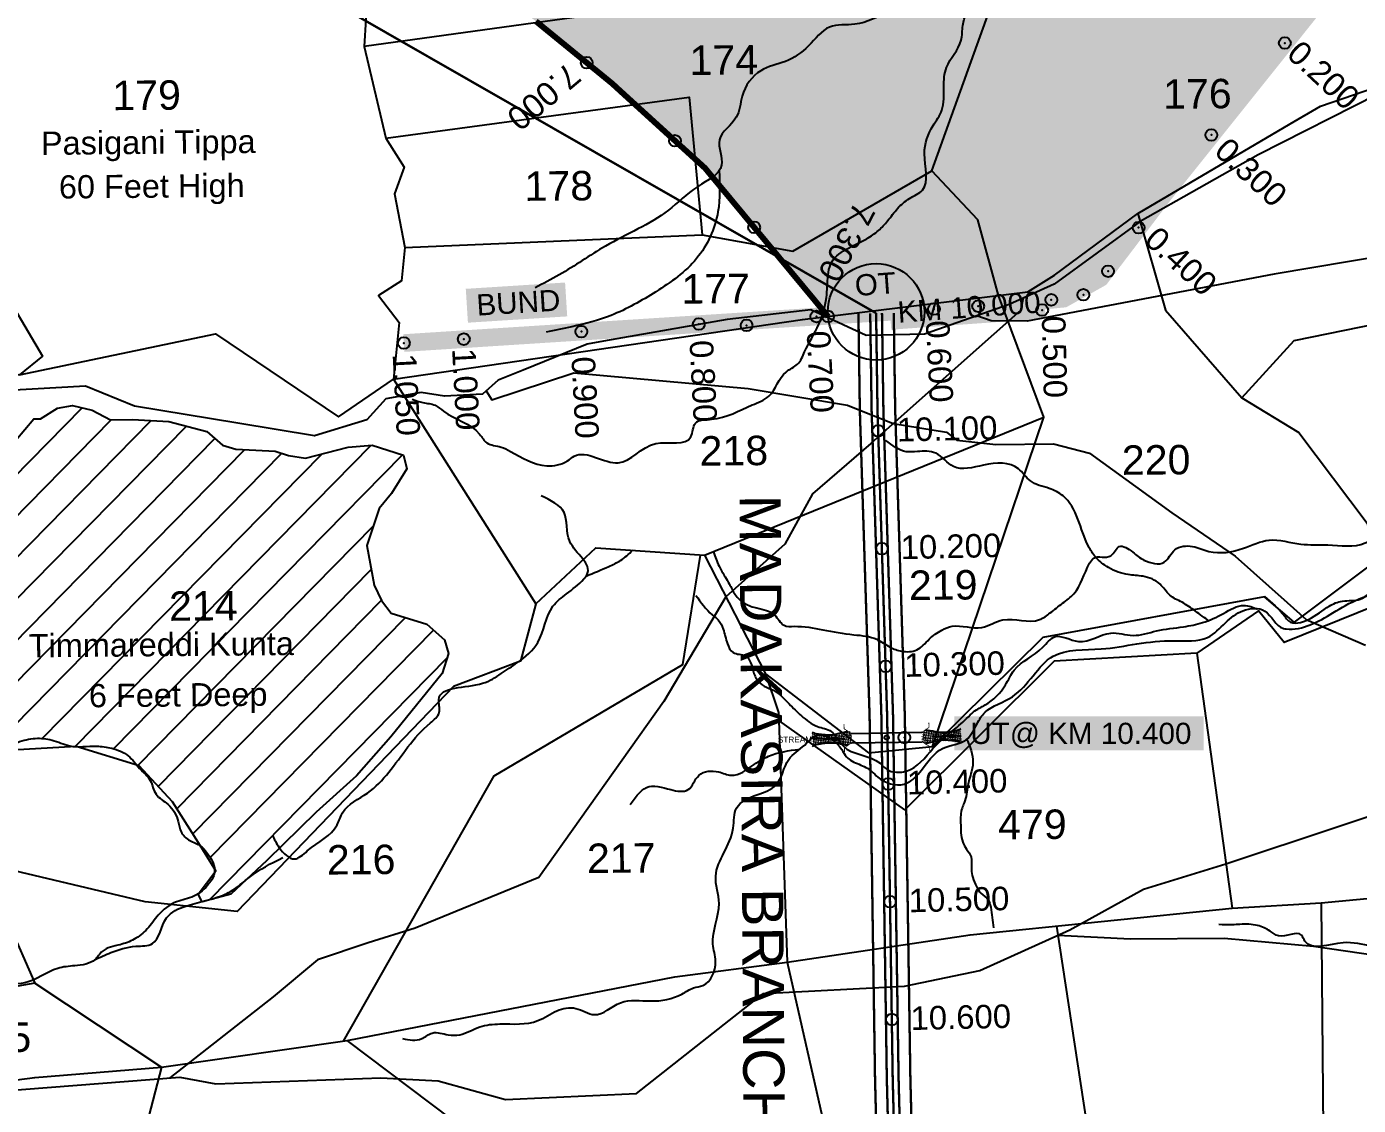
# Model space of a CAD drawing. Header units: inches. Extents: x 775404 to 782774, y 1566046 to 1574394.
# Drawn here: x 777492 to 778623, y 1569945 to 1570861 of the extents above; entities that cross this region are included whole.
import ezdxf
from ezdxf.enums import TextEntityAlignment as Align

# ---------------------------------------------------------------- set-up
doc = ezdxf.new("R2010")
doc.units = ezdxf.units.IN
doc.header["$MEASUREMENT"] = 0
doc.header["$PDMODE"] = 32
doc.header["$PDSIZE"] = 10
doc.linetypes.add('HIDDEN2', pattern=[0.1875, 0.125, -0.0625])
for name, color, linetype in [('CANAL1', 242, 'Continuous'), ('CSMark', 72, 'Continuous'), ('PLOT', 7, 'Continuous'), ('PLOT NO', 7, 'Continuous'), ('ROADS', 6, 'Continuous'), ('STREAM', 4, 'Continuous'), ('STRUCTURE', 5, 'Continuous'), ('tank', 4, 'Continuous'), ('VILLAGE NAME', 1, 'Continuous'), ('VILLAGE STONES', 1, 'Continuous')]:
    doc.layers.add(name, color=color, linetype=linetype)
doc.styles.get("Standard").update_dxf_attribs({"font": 'arial.ttf'})
doc.linetypes.add('DOTS', pattern='A,1e-06,-3,["●",Standard,S=3,R=0,X=-1.25,Y=-1.25],-3', length=6.000001)
doc.dimstyles.get("Standard").update_dxf_attribs({"dimtxt": 0.18, "dimasz": 15, "dimexe": 0.18, "dimexo": 0.0625, "dimgap": 0.09, "dimtad": 0, "dimtih": 1, "dimtoh": 1, "dimdec": 4, "dimzin": 0, "dimdsep": 46, "dimtxsty": 'Standard', "dimcen": 0.09, "dimadec": 0, "dimazin": 0, "dimtfac": 1, "dimtdec": 4, "dimtofl": 0, "dimtmove": 0, "dimatfit": 3, "dimfxl": 1, "dimtolj": 1, "dimtzin": 0, "dimarcsym": 0})

# ---------------------------------------------------------------- blocks, each defined once
blk = doc.blocks.new('UT')
at = {"layer": 'STRUCTURE'}
h = blk.add_hatch(dxfattribs=at)
h.set_pattern_fill('DASH', color=150, scale=8, angle=-39.6278, style=0)
h.set_pattern_definition([(320.372247933, (-4370.464, -6260.8811), (1.40800153113, 0.132407282), [1, -1])])
h.paths.add_polyline_path([(765163, 1700681.9), (765165.6, 1700680.6), (765167.2, 1700680.3), (765169.1, 1700680), (765172.4, 1700679.6), (765176.4, 1700679.3), (765179.5, 1700679.5), (765183.1, 1700679.9), (765187.7, 1700680.9), (765188.9, 1700681.2), (765193.1, 1700682.2), (765196.1, 1700680.2), (765196.1, 1700672.2), (765193.1, 1700670.2), (765190.5, 1700670.8), (765188.1, 1700671.3), (765185.5, 1700671.8), (765183.6, 1700672.1), (765181, 1700672.5), (765180.3, 1700672.5), (765178.5, 1700672.6), (765176.7, 1700672.6), (765174.6, 1700672.5), (765172.5, 1700672.3), (765170.4, 1700672), (765168.5, 1700671.7), (765166.1, 1700671.2), (765165, 1700670.8), (765163, 1700669.7)])
h.paths.add_polyline_path([(765259.1, 1700682.2), (765256.1, 1700680.2), (765256.1, 1700672.2), (765259.1, 1700670.2), (765261.9, 1700671), (765264.4, 1700671.6), (765266.4, 1700672), (765269.1, 1700672.5), (765272.7, 1700673), (765276.1, 1700673.1), (765278.6, 1700672.9), (765281.2, 1700672.7), (765283.9, 1700672.3), (765286.4, 1700671.9), (765288, 1700671.3), (765289.2, 1700670.6), (765289.1, 1700682.7), (765287.6, 1700681.8), (765285.7, 1700681.2), (765283, 1700680.7), (765281.2, 1700680.4), (765276.7, 1700679.9), (765272.7, 1700679.9), (765268.7, 1700680.3), (765264.8, 1700681), (765261.2, 1700681.7)])
at = {"layer": 'STRUCTURE', "color": 150, "const_width": 0.628}
for points in [[(765190.1, 1700688.2), (765190.1, 1700684.2), (765196.1, 1700680.2), (765256.1, 1700680.2), (765262.1, 1700684.2), (765262.1, 1700688.2)], [(765190.1, 1700664.2), (765190.1, 1700668.2), (765196.1, 1700672.2), (765256.1, 1700672.2), (765262.1, 1700668.2), (765262.1, 1700664.2)]]:
    blk.add_lwpolyline(points, dxfattribs=at)
at = {"layer": 'STRUCTURE', "color": 150}
for points in [[(765196.1, 1700680.2), (765256.1, 1700680.2)], [(765196.1, 1700672.2), (765256.1, 1700672.2)], [(765196.1, 1700672.2), (765256.1, 1700672.2)]]:
    blk.add_lwpolyline(points, dxfattribs=at)
at = {"layer": 'STRUCTURE', "color": 0}
blk.add_circle((765226.1, 1700676.2), 1.89, dxfattribs=at)
at = {"layer": 'STRUCTURE', "color": 150}
for points in [[(765163, 1700681.9), (765164.4, 1700681.1), (765167.9, 1700680.2), (765171.2, 1700679.8), (765176.1, 1700679.4), (765184.7, 1700680.3), (765193.1, 1700682.2)], [(765289.1, 1700682.7), (765287.8, 1700681.9), (765284.3, 1700680.9), (765280.9, 1700680.4), (765276.1, 1700679.8), (765267.4, 1700680.5), (765259.1, 1700682.2)], [(765289.2, 1700670.6), (765287.8, 1700671.4), (765284.2, 1700672.3), (765280.9, 1700672.7), (765276.1, 1700673.1), (765267.4, 1700672.2), (765259.1, 1700670.2)], [(765163, 1700669.7), (765164.3, 1700670.6), (765167.8, 1700671.6), (765171.2, 1700672.1), (765176, 1700672.6), (765184.7, 1700672), (765193.1, 1700670.2)]]:
    blk.add_spline(points, degree=3, dxfattribs=at)
at = {"layer": 'STRUCTURE', "color": 0}
blk.add_text('STREAM', height=5, dxfattribs=at).set_placement((765148.2, 1700675.8), align=Align.MIDDLE_CENTER)
for points in [[(765190.9, 1700676), (765164.2, 1700675.8)], [(765289.3, 1700676.7), (765265.4, 1700676.4)]]:
    blk.add_leader(points, dimstyle='Standard', override={"dimasz": 10, "dimgap": 0.09, "dimtad": 0}, dxfattribs=at)

msp = doc.modelspace()

# ---------------------------------------------------------------- hatches: boundary and pattern name
at = {"layer": 'STREAM'}
h = msp.add_hatch(dxfattribs=at)
h.set_pattern_fill('ANSI31', color=256, scale=197.263291, angle=0.51, style=0)
h.set_pattern_definition([(45.510009, (-725882.885, -1537707.97), (-17.59028522, 17.27988591), [])])
edge = h.paths.add_edge_path()
edge.add_line((777658.1, 1570505.4), (777644.8, 1570516.8))
edge.add_line((777644.8, 1570516.8), (777612.4, 1570525.4))
edge.add_line((777612.4, 1570525.4), (777581.4, 1570527.2))
edge.add_line((777581.4, 1570527.2), (777562.8, 1570526.9))
edge.add_line((777562.8, 1570526.9), (777547.3, 1570535))
edge.add_line((777547.3, 1570535), (777530.6, 1570539))
edge.add_line((777530.6, 1570539), (777517.8, 1570536.8))
edge.add_line((777517.8, 1570536.8), (777503.4, 1570527.6))
edge.add_line((777503.4, 1570527.6), (777497.7, 1570527.6))
edge.add_line((777497.7, 1570527.6), (777466.8, 1570491.4))
edge.add_line((777466.8, 1570491.4), (777454.9, 1570457.8))
edge.add_line((777454.9, 1570457.8), (777451.4, 1570447.1))
edge.add_spline(control_points=[(777451.4, 1570447.1), (777452.3, 1570446.1), (777458.9, 1570439.2), (777467.1, 1570422.4), (777444.5, 1570408.5), (777436.3, 1570396.1), (777432.1, 1570389.1)], knot_values=[33.524369, 33.524369, 33.524369, 33.524369, 35.353345, 46.239915, 56.854144, 69.339971, 69.339971, 69.339971, 69.339971], degree=3, periodic=0)
edge.add_line((777432.1, 1570389.1), (777413.1, 1570331.6))
edge.add_line((777413.1, 1570331.6), (777414.7, 1570307.7))
edge.add_line((777414.7, 1570307.7), (777413.7, 1570303.3))
edge.add_spline(control_points=[(777413.7, 1570303.3), (777415, 1570292.2), (777416.7, 1570277.6), (777407.2, 1570266.9), (777405, 1570264.3), (777404.5, 1570263.6)], knot_values=[182.670302, 182.670302, 182.670302, 182.670302, 198.859787, 202.767554, 204.022959, 204.022959, 204.022959, 204.022959], degree=3, periodic=0)
edge.add_line((777404.5, 1570263.6), (777403.4, 1570258.7))
edge.add_line((777403.4, 1570258.7), (777425.1, 1570208.9))
edge.add_line((777425.1, 1570208.9), (777426.1, 1570206.9))
edge.add_line((777426.1, 1570206.9), (777427.9, 1570208.5))
edge.add_spline(control_points=[(777427.9, 1570208.5), (777429.4, 1570212.1), (777434.5, 1570220.2), (777443.3, 1570224.2), (777448.4, 1570226.9)], knot_values=[50.929509, 50.929509, 50.929509, 50.929509, 56.597491, 65.267659, 65.267659, 65.267659, 65.267659], degree=3, periodic=0)
edge.add_line((777448.4, 1570226.9), (777469.4, 1570245.7))
edge.add_line((777469.4, 1570245.7), (777470.7, 1570245.8))
edge.add_spline(control_points=[(777470.7, 1570245.8), (777472.6, 1570247), (777476.9, 1570249.5), (777485.9, 1570254.2), (777498.5, 1570256.9), (777513.9, 1570255.6), (777524.4, 1570250.2), (777531, 1570249.4), (777532.5, 1570249.3)], knot_values=[80.13486, 80.13486, 80.13486, 80.13486, 83.528287, 87.688079, 95.537484, 102.746891, 110.761026, 112.98682, 112.98682, 112.98682, 112.98682], degree=3, periodic=0)
edge.add_line((777532.5, 1570249.3), (777533.6, 1570249.3))
edge.add_line((777533.6, 1570249.3), (777534.1, 1570249.2))
edge.add_spline(control_points=[(777534.1, 1570249.2), (777539.6, 1570249), (777549.8, 1570250.2), (777564.7, 1570248.2), (777577.5, 1570243.2), (777582.9, 1570236.3), (777585.2, 1570233.5)], knot_values=[113.79901, 113.79901, 113.79901, 113.79901, 122.284608, 128.922273, 136.746786, 142.18568, 142.18568, 142.18568, 142.18568], degree=3, periodic=0)
edge.add_line((777585.2, 1570233.5), (777587.3, 1570232.9))
edge.add_line((777587.3, 1570232.9), (777615.4, 1570202.3))
edge.add_line((777615.4, 1570202.3), (777639.2, 1570164.8))
edge.add_spline(control_points=[(777639.1, 1570164.9), (777639.2, 1570164.9), (777641.2, 1570163.5), (777646.2, 1570157.8), (777650.7, 1570150.3), (777651.2, 1570145.4)], knot_values=[187.683855, 187.683855, 187.683855, 187.683855, 187.781755, 191.461105, 199.256263, 199.256263, 199.256263, 199.256263], degree=3, periodic=0)
edge.add_line((777651.2, 1570145.4), (777652.3, 1570143.6))
edge.add_line((777652.3, 1570143.6), (777651.1, 1570142))
edge.add_spline(control_points=[(777651.1, 1570142), (777650.6, 1570138.8), (777646.5, 1570132.2), (777641.1, 1570126.9), (777637.9, 1570124.7)], knot_values=[201.036522, 201.036522, 201.036522, 201.036522, 206.20274, 212.160846, 212.160846, 212.160846, 212.160846], degree=3, periodic=0)
edge.add_line((777637.9, 1570124.7), (777637.4, 1570124))
edge.add_line((777637.4, 1570124), (777640.7, 1570117.7))
edge.add_spline(control_points=[(777640.7, 1570117.7), (777646.3, 1570119.1), (777655.8, 1570121.5), (777668.3, 1570127.9), (777674.4, 1570133.1), (777677.4, 1570135.6)], knot_values=[55.605786, 55.605786, 55.605786, 55.605786, 64.401819, 70.808405, 76.633629, 76.633629, 76.633629, 76.633629], degree=3, periodic=0)
edge.add_line((777677.4, 1570135.6), (777695.5, 1570152.5))
edge.add_line((777695.5, 1570152.5), (777737.6, 1570193.5))
edge.add_line((777737.6, 1570193.5), (777771.8, 1570224.3))
edge.add_line((777771.8, 1570224.3), (777801, 1570257.5))
edge.add_line((777801, 1570257.5), (777844.5, 1570311.4))
edge.add_line((777844.5, 1570311.4), (777850, 1570328.4))
edge.add_line((777850, 1570328.4), (777846.4, 1570340))
edge.add_line((777846.4, 1570340), (777831.6, 1570353.1))
edge.add_line((777831.6, 1570353.1), (777801.3, 1570362.7))
edge.add_line((777801.3, 1570362.7), (777793.1, 1570373.4))
edge.add_line((777793.1, 1570373.4), (777786.8, 1570386.3))
edge.add_line((777786.8, 1570386.3), (777780.6, 1570420.1))
edge.add_line((777780.6, 1570420.1), (777790.9, 1570451.4))
edge.add_line((777790.9, 1570451.4), (777801.4, 1570464.3))
edge.add_line((777801.4, 1570464.3), (777814.5, 1570485.3))
edge.add_line((777814.5, 1570485.3), (777811.6, 1570496.7))
edge.add_line((777811.6, 1570496.7), (777785.1, 1570505.4))
edge.add_line((777785.1, 1570505.4), (777764.6, 1570503.5))
edge.add_line((777764.6, 1570503.5), (777728.5, 1570494.1))
edge.add_line((777728.5, 1570494.1), (777713.9, 1570496.6))
edge.add_line((777713.9, 1570496.6), (777702.7, 1570500.2))
edge.add_line((777702.7, 1570500.2), (777686.4, 1570501.1))
edge.add_line((777686.4, 1570501.1), (777669.3, 1570501.9))
edge.add_line((777669.3, 1570501.9), (777658.1, 1570505.4))
h.paths.add_polyline_path([(777538.3, 1570270.8), (777702.6, 1570272.2), (777702.3, 1570310.2), (777538, 1570308.7)], flags=24)
h.paths.add_polyline_path([(777488.5, 1570319.7), (777731.4, 1570321.8), (777731.1, 1570351.9), (777488.3, 1570349.7)], flags=24)
h.paths.add_polyline_path([(777600, 1570346.2), (777683.8, 1570346.9), (777683.4, 1570391.5), (777599.6, 1570390.8)], flags=24)
at = {"layer": 'tank'}
h = msp.add_hatch(dxfattribs=at)
h.set_pattern_fill('DASH', color=256, scale=120, angle=3.5405, style=0)
h.set_pattern_definition([(3.5405362, (9849.894, 587.076), (14.04504994, 15.89769078), [15, -15])])
h.paths.add_polyline_path([(779594.4, 1572536.9), (779655.6, 1572661.6), (779629.2, 1572742.2), (779473.3, 1572887.4), (779491.6, 1573118.4), (779419.7, 1573181), (779240.1, 1573191.3), (779152.3, 1573089.8), (779020.2, 1573024.4), (778851.7, 1573049.6), (778722.8, 1573146.8), (778645.8, 1573148.4), (778545.5, 1572981.6), (778440.3, 1572958.1), (778367.3, 1572830.6), (778284.9, 1572760.7), (778168.3, 1572733.7), (778018.6, 1572716.9), (777922.7, 1572749.4), (777843.5, 1572796.9), (777837.2, 1572877.9), (777840.3, 1572969.1), (777804.4, 1573019.3), (777741.9, 1573007.3), (777666.3, 1572926.3), (777607.8, 1572919.7), (777515.5, 1572918.5), (777475.6, 1572884.5), (777458.8, 1572836), (777495.1, 1572785.6), (777534.5, 1572752.9), (777511.9, 1572697.4), (777427.6, 1572672.8), (777472.5, 1572629.1), (777353.9, 1572484.6), (777352.4, 1572483), (777366.5, 1572440.8), (777425.9, 1572419.5), (777439.3, 1572384.3), (777432.8, 1572326.3), (777417.4, 1572259.2), (777401.3, 1572229.2), (777346.2, 1572203.5), (777341.9, 1572164.4), (777378.2, 1572138.2), (777417.5, 1572094.8), (777466.9, 1572068.1), (777508.5, 1572057.1), (777507.7, 1572018.2), (777550.9, 1571971.7), (777547, 1571939.2), (777481.3, 1571898.7), (777437, 1571902.4), (777408, 1571888.9), (777379.4, 1571870.1), (777329.5, 1571836), (777268.5, 1571817.6), (777210.1, 1571766.7), (777244.2, 1571683.3), (777321.7, 1571656.9), (777371.6, 1571619.3), (777401.8, 1571553.9), (777394, 1571492.1), (777375.7, 1571441.9), (777333.6, 1571402), (777309.2, 1571352.4), (777329.5, 1571300.1), (777329.2, 1571229), (777366.4, 1571195.8), (777414.9, 1571205.5), (777418.3, 1571278.6), (777488.9, 1571329.4), (777624.6, 1571341.1), (777691, 1571344.5), (777725.3, 1571323.8), (777738.3, 1571277.6), (777720.6, 1571215.8), (777691.9, 1571164.2), (777688.6, 1571124.2), (777721.1, 1571076.4), (777766.9, 1571016.8), (777813.8, 1570955.9), (777875.1, 1570903.6), (777924.1, 1570865.3), (777988.9, 1570812.4), (777995.2, 1570806.6), (778067.7, 1570740.6), (778171.8, 1570615.1), (778321.8, 1570624.7), (778372.2, 1570629.7), (778403.4, 1570647.2), (778456.1, 1570716.6), (778673.1, 1570991.5), (778809.5, 1571316), (779200.9, 1571911.6), (779469, 1572321)])
h.paths.add_polyline_path([(778043.2, 1572147.2), (778599, 1572159.6), (778603.3, 1571966.5), (778047.5, 1571954.1)], flags=24)

# ---------------------------------------------------------------- linework, layer by layer
at = {"color": 5, "const_width": 5}
msp.add_lwpolyline([(778172.2, 1570614.6), (778067.7, 1570740.6), (777995.2, 1570806.6), (777988.9, 1570812.4), (777924.1, 1570865.3)], dxfattribs=at)
at = {"color": 3}
for p in [(777967.3, 1570830.1), (778042.2, 1570763.8), (778109.5, 1570690.2), (778172.2, 1570614.6)]:
    msp.add_point(p, dxfattribs=at)
for p in [(777812, 1570592, 13), (777812, 1570592, 14)]:
    msp.add_point(p)
at = {"color": 2}
msp.add_point((778237, 1570257, 21), dxfattribs=at)
at = {"layer": 'CANAL1', "color": 1, "linetype": 'HIDDEN2', "ltscale": 45, "const_width": 2}
for points in [[(777355.4, 1571108.5), (778213, 1570617.4)], [(778213, 1570617.4), (778214.2, 1570534.9), (778222.4, 1570274.9), (778227.1, 1569967.6), (778231.9, 1569781.6), (778234.2, 1569556.3), (778236.2, 1569510), (778247.7, 1569468), (778264.3, 1569430.7), (778412.3, 1569220.9), (778448.6, 1569166.7), (778462.9, 1569135.5), (778500.2, 1569021), (778575.2, 1568788), (778669.9, 1568499.7)]]:
    msp.add_lwpolyline(points, dxfattribs=at)
at = {"layer": 'CANAL1', "color": 1, "ltscale": 0.5, "const_width": 15}
msp.add_lwpolyline([(777812, 1570592), (778321.8, 1570624.7), (778372.2, 1570629.7), (778403.4, 1570647.2), (778456.1, 1570716.6), (778685, 1571003), (778685, 1571003)], dxfattribs=at)
at = {"layer": 'CANAL1', "color": 1, "ltscale": 5, "const_width": 2}
for points in [[(778228, 1570617.6), (778229.2, 1570535.3), (778237.4, 1570275.2), (778242.1, 1569967.9), (778246.9, 1569781.9), (778249.2, 1569556.7), (778251.2, 1569512.3), (778261.8, 1569473.1), (778277.4, 1569438.1), (778424.7, 1569229.4), (778461.7, 1569174), (778476.9, 1569141), (778514.4, 1569025.6), (778541.4, 1568942)], [(778198, 1570617.1), (778199.2, 1570534.6), (778207.5, 1570274.5), (778212.1, 1569967.2), (778216.9, 1569781.3), (778219.2, 1569555.9), (778221.3, 1569507.6), (778233.5, 1569463), (778251.2, 1569423.2), (778399.9, 1569212.4), (778435.5, 1569159.3), (778448.9, 1569130), (778485.9, 1569016.4), (778508.1, 1568947.3)]]:
    msp.add_lwpolyline(points, dxfattribs=at)
at = {"layer": 'CANAL1', "color": 5, "ltscale": 5, "const_width": 2}
for points in [[(778208, 1570617.3), (778209.2, 1570534.8), (778217.5, 1570274.8), (778222.1, 1569967.4), (778226.9, 1569781.5), (778229.2, 1569556.2), (778231.3, 1569509.2), (778242.9, 1569466.4), (778260, 1569428.2), (778408.2, 1569218.1), (778444.2, 1569164.2), (778458.3, 1569133.7), (778495.4, 1569019.5), (778519.2, 1568945.5)], [(778218, 1570617.4), (778219.2, 1570535), (778227.4, 1570275), (778232.1, 1569967.7), (778236.9, 1569781.7), (778239.2, 1569556.5), (778241.2, 1569510.7), (778252.4, 1569469.7), (778268.7, 1569433.1), (778416.4, 1569223.7), (778453, 1569169.1), (778467.6, 1569137.3), (778504.9, 1569022.6), (778530.3, 1568943.8)]]:
    msp.add_lwpolyline(points, dxfattribs=at)
at = {"layer": 'CANAL1', "color": 3}
for p in [(778560.1, 1570846.8), (778497.7, 1570768.7), (778435.9, 1570690), (778410, 1570653, 33), (778361.8, 1570628.7), (778389, 1570633, 32), (778162.3, 1570614.5), (778262.1, 1570620.9), (778299.7, 1570623.3), (778354, 1570620, 31), (778062.5, 1570608.1), (778103, 1570607, 15), (777812, 1570592, 13), (777812, 1570592, 14), (777862.9, 1570595.3), (777962.7, 1570601.7)]:
    msp.add_point(p, dxfattribs=at)
at = {"layer": 'CSMark', "color": 3}
for p in [(778214.8, 1570517.4), (778217.9, 1570417.4), (778221.1, 1570317.5), (778223.3, 1570217.5), (778224.8, 1570117.5), (778226.4, 1570017.5)]:
    msp.add_point(p, dxfattribs=at)
at = {"layer": 'PLOT'}
for points in [[(777796.8, 1570766.1), (778054.3, 1570800.8), (778065.3, 1570684), (778142.4, 1570669.9), (778260.2, 1570738.3), (778337.3, 1570952.6), (778282.9, 1570992.6), (778272.1, 1571039.7), (778289.9, 1571073.7), (778302, 1571106.7)], [(777950.6, 1571002.8), (778039.7, 1570933.6), (778048.9, 1570881.2), (777778.2, 1570844)], [(777781.2, 1570890.5), (777778.2, 1570844), (777796.8, 1570766.1), (777812.1, 1570741.4), (777803.9, 1570718.6), (777812.9, 1570673.1), (777810.1, 1570644.9), (777790.4, 1570632.5), (777808, 1570609.5), (777803.3, 1570561.2)], [(777803.3, 1570561.2), (778150.6, 1570611.9), (778341.9, 1570635.5), (778364.5, 1570649.7), (778435.3, 1570701.9), (778564.7, 1570778.3), (778590.5, 1570793.3), (778665.3, 1570818.9), (778737.3, 1570840.2), (778907.9, 1570878.4)], [(778523.7, 1570545.4), (778568, 1570594.2), (778792.8, 1570640), (778955.3, 1570763.7), (779004.2, 1570799.9), (779032.6, 1570840.2), (779009.4, 1570876.2)], [(777381.1, 1570754.2), (777432.1, 1570768), (777465.6, 1570647.7), (777505.2, 1570580.9), (777485.6, 1570565)], [(777924.1, 1570370.4), (777975.1, 1570418.2), (778067.2, 1570411.7), (778355.5, 1570529), (778317, 1570632.5), (778299.3, 1570696.7), (778260.2, 1570738.3)], [(778435.3, 1570701.9), (778458.7, 1570619.8), (778523.7, 1570545.4), (778572, 1570516.1), (778630.1, 1570439), (778638.2, 1570407.5), (778568.1, 1570355), (778542.8, 1570376.5), (778354.7, 1570342), (778260.8, 1570249.2)], [(776891.2, 1570678.8), (777485.6, 1570565), (777652, 1570599.8), (777756.4, 1570529.2), (777803.3, 1570561.2), (777924.1, 1570370.4), (777911.1, 1570321.7), (777854.2, 1570300.2), (777670.4, 1570109.2), (777592.3, 1570117.4), (777453.5, 1570150.2), (777423.5, 1570149.1), (777356.1, 1570122.9), (777230.5, 1570117.7), (777157.1, 1570074.2), (777159.7, 1570052.6), (777087.4, 1570046.3), (777029.9, 1570042.4), (776878.9, 1570050.9), (776709.5, 1569866.7), (776696.9, 1569865.2), (776579, 1569838.7)], [(777812.9, 1570673.1), (778065.3, 1570684)], [(778119, 1570311.1), (778206.6, 1570243.9), (778260.8, 1570249.2), (778355.5, 1570529)], [(778232.4, 1569648), (778426.9, 1569699.6), (778509.9, 1569722.3), (778594.6, 1569698.5), (778649.5, 1569731.4), (778699.2, 1569744.1), (778754.7, 1569708.2), (778834, 1570139.4), (778806.3, 1570377.4), (778799.4, 1570459.8), (778718.3, 1570444), (778668.2, 1570381.6), (778559.4, 1570337.6), (778537.8, 1570364.7), (778485.5, 1570328.6), (778364.3, 1570321.8), (778237.4, 1570195.6), (778130.4, 1570271.3)], [(777760.7, 1569999), (777888.7, 1570224.3), (778048.9, 1570319.1), (778064, 1570411.9)], [(778067.2, 1570411.7), (778119, 1570311.1), (778130.1, 1570278.1), (778130.4, 1570271.3), (778137.6, 1570066.1), (778232.4, 1569648), (778226.3, 1569650.8), (777763.9, 1569999.5)], [(778485.5, 1570328.6), (778515.3, 1570111.9)], [(777453.5, 1570150.2), (777498.6, 1570048.2), (777606.2, 1569977), (777575.4, 1569858.5), (777489.2, 1569871)], [(777606.2, 1569977), (777763.9, 1569999.5), (778042, 1570053.8), (778137.6, 1570066.1), (778292.8, 1570089.3), (778515.3, 1570111.9), (778590.9, 1570116.6), (778834, 1570139.4)], [(778590.9, 1570116.6), (778594.6, 1569698.5)], [(778366.2, 1570096.7), (778426.9, 1569699.6)], [(777498.6, 1570048.2), (777378.4, 1570027), (777378.4, 1569952.7), (777309.9, 1569860.1)], [(777378.4, 1569952.7), (777498.5, 1569968.1), (777606.2, 1569977)]]:
    msp.add_lwpolyline(points, dxfattribs=at)
at = {"layer": 'PLOT NO'}
msp.add_circle((778213, 1570618.5), 41, dxfattribs=at)
at = {"layer": 'ROADS', "linetype": 'DOTS', "ltscale": 3.5}
for points in [[(778639.2, 1570803.4), (778537.4, 1570751.8), (778437.2, 1570695.2), (778364.3, 1570642), (778326, 1570624.8), (778254.1, 1570599.5), (778204.6, 1570598.4), (778157.6, 1570620.2), (778086.5, 1570611.9), (777981.6, 1570593.6), (777967.5, 1570591.1), (777913.3, 1570569), (777892.1, 1570560.4), (777878.7, 1570548.5), (777846.4, 1570546.9), (777826.8, 1570549.9), (777796.6, 1570544.7), (777780.4, 1570526.8), (777736.1, 1570513.2), (777671, 1570524), (777583.3, 1570538.5), (777541.6, 1570555.5), (777450.9, 1570550.2)], [(778771.5, 1570687.5), (778551, 1570650.4), (778341.3, 1570610.5), (778310.6, 1570610.8), (778298.5, 1570615.1)], [(778338, 1570630.2), (778335.6, 1570619.5), (778290.3, 1570579.5), (778208.4, 1570506.7), (778158.9, 1570463.8), (778135.6, 1570421.2), (778085.4, 1570376.4), (778032.7, 1570287.5), (777926.6, 1570138), (777821.5, 1570095), (777781.6, 1570082.6), (777738.7, 1570068.1), (777701, 1570036.8), (777613.2, 1569967.8)], [(777882, 1570551.4), (777886.7, 1570543.7), (777956.3, 1570566.6), (778104.3, 1570553.5), (778188.7, 1570539.1), (778227.6, 1570523.8), (778272.9, 1570516.3), (778281.6, 1570509.6), (778314.6, 1570505.7), (778363.7, 1570506.5), (778394.1, 1570498.6), (778464.2, 1570447.8), (778517.8, 1570411.1), (778562.2, 1570371.5), (778578.3, 1570357.3), (778628.6, 1570335.5)], [(777465.1, 1569956.4), (777621.8, 1569968.4), (777652.2, 1569962.9), (777792.5, 1569967.9), (777841.2, 1569965.5), (777898.4, 1569949.6), (778009.6, 1569954.7), (778088.2, 1570016.5), (778117.5, 1570039.5), (778237.1, 1570045.9), (778301.2, 1570059.2), (778377.6, 1570093.5), (778440.1, 1570128.1), (778510.1, 1570149.6), (778703.3, 1570213.9)], [(778665.9, 1570067.7), (778584.5, 1570079.6), (778508.5, 1570086.4), (778429.1, 1570085.7), (778367.4, 1570088.9)]]:
    msp.add_lwpolyline(points, dxfattribs=at)
at = {"layer": 'STREAM'}
msp.add_lwpolyline([(777466.8, 1570491.4), (777497.7, 1570527.6), (777503.4, 1570527.6), (777517.8, 1570536.8), (777530.6, 1570539), (777547.3, 1570535), (777562.8, 1570526.9), (777581.4, 1570527.2), (777612.4, 1570525.4), (777644.8, 1570516.8), (777658.1, 1570505.4), (777669.3, 1570501.9), (777686.4, 1570501.1), (777702.7, 1570500.2), (777713.9, 1570496.6), (777728.5, 1570494.1), (777764.6, 1570503.5), (777785.1, 1570505.4), (777811.6, 1570496.7), (777814.5, 1570485.3), (777801.4, 1570464.3), (777790.9, 1570451.4), (777780.6, 1570420.1), (777786.8, 1570386.3), (777793.1, 1570373.4), (777801.3, 1570362.7), (777831.6, 1570353.1), (777846.4, 1570340), (777850, 1570328.4), (777844.5, 1570311.4), (777801, 1570257.5), (777771.8, 1570224.3), (777737.6, 1570193.5), (777695.5, 1570152.5), (777665, 1570124), (777640.8, 1570117.4), (777637.4, 1570124), (777652.3, 1570143.6), (777637.5, 1570167.6), (777615.4, 1570202.3), (777587.3, 1570232.9), (777533.6, 1570249.3), (777469.4, 1570245.7)], dxfattribs=at)
at = {"layer": 'STREAM', "color": 4}
for points in [[(778265.6, 1571066), (778267.4, 1571052.2), (778259.5, 1571037.4), (778269.8, 1570996.2), (778283.8, 1570981.6), (778303.3, 1570963.2), (778317.4, 1570951), (778313.8, 1570934.9), (778302.7, 1570911.2), (778256.6, 1570883.8), (778224.1, 1570873.2), (778195, 1570862.7), (778173.5, 1570860.3), (778155.6, 1570844.3), (778136, 1570831.2), (778115, 1570823.3), (778099.3, 1570801.7), (778094.3, 1570783.7), (778079.9, 1570764.6), (778081.8, 1570743.2), (778061.4, 1570724.8), (778036.6, 1570704.8), (777983.2, 1570674.3), (777943.9, 1570649.9), (777923.4, 1570639)], [(777819, 1570544.3), (777828.2, 1570541.4), (777838.5, 1570539.1), (777845.6, 1570534.1), (777876.3, 1570514.6), (777882.5, 1570507.2), (777894.5, 1570503.7), (777902.5, 1570500), (777933.3, 1570487.8), (777950.8, 1570491.9), (777956.5, 1570495.9), (777994, 1570490.3), (778026, 1570506.6), (778055.8, 1570512.4), (778059.6, 1570524), (778073.1, 1570527.3), (778107.7, 1570539.4), (778122, 1570547), (778136.6, 1570567.4), (778146.3, 1570574.1), (778152.3, 1570584.4), (778164.3, 1570608), (778170.8, 1570630.6), (778172.2, 1570649.6), (778174.4, 1570658.8), (778205, 1570680.6), (778215, 1570687.6), (778222.8, 1570695.8), (778231.3, 1570706.4), (778241.3, 1570714.7), (778252.3, 1570721.9), (778254.1, 1570752.8), (778261.4, 1570776.7), (778268.8, 1570789.7), (778270.5, 1570809.6), (778272.8, 1570826), (778285.2, 1570849.1), (778286.7, 1570861.7), (778293, 1570883.3), (778294.4, 1570902.3)], [(778079.7, 1570738.3), (778078.7, 1570703.5), (778060.6, 1570663.8), (778026, 1570635.6), (777988, 1570615.5), (777954.6, 1570605.8), (777932.7, 1570601.3)], [(777700.3, 1570174), (777706.2, 1570163.5), (777719.1, 1570153.8), (777730, 1570160.6), (777755.3, 1570182.9), (777759.9, 1570193.1), (777781.2, 1570209.8), (777799.1, 1570227.4), (777834.5, 1570269.4), (777842, 1570278.3), (777841.6, 1570289.1), (777878.8, 1570303), (777894.5, 1570311.2), (777908.6, 1570320.7), (777925.7, 1570337.6), (777938.6, 1570368.4), (777950.2, 1570379), (777964.7, 1570391.6), (777967.7, 1570395.7), (777952.9, 1570423.5), (777948, 1570448.1), (777928.5, 1570462.2)], [(777966.7, 1570394.1), (777986, 1570402.2), (777995.9, 1570407.3), (778006.3, 1570416)], [(777358.9, 1570141.5), (777368.8, 1570142.7), (777374.8, 1570147.5), (777381.5, 1570154.5), (777388.4, 1570161.9), (777404.1, 1570182.7), (777421.9, 1570193.3), (777426.8, 1570205.6), (777434, 1570217.8), (777456.8, 1570232.4), (777465.8, 1570241.9), (777476.5, 1570249.2), (777483.9, 1570252.8), (777499, 1570256.2), (777513.2, 1570254.8), (777528.2, 1570249.9), (777550.9, 1570249.6), (777563.9, 1570247.8), (777577.9, 1570241.4), (777587.6, 1570230.7), (777596.6, 1570220.4), (777601.5, 1570208.9), (777611.7, 1570200.1), (777620.4, 1570185.5), (777622.8, 1570176.8), (777630.3, 1570169.5), (777639.3, 1570164.8), (777644.4, 1570159.7), (777651.1, 1570142.1), (777646.5, 1570132.9), (777633.6, 1570122.2), (777619, 1570117.4), (777603.3, 1570106.1), (777594.1, 1570094.5), (777582.9, 1570085.6), (777571, 1570081), (777555.8, 1570075.3), (777549.8, 1570068.5), (777532.5, 1570063.1), (777518.1, 1570060.9), (777490.1, 1570048.6), (777464.2, 1570048.7), (777449.2, 1570046.5), (777441.6, 1570044.1), (777427.8, 1570043.5), (777398.3, 1570037.4), (777401.5, 1570031.1)], [(778971, 1570167.9), (778969.8, 1570143.8), (778978.2, 1570122.2), (778983.7, 1570110.5), (778987.6, 1570064.9), (779013.1, 1570045), (779010, 1570040.3), (778959.3, 1570053.8), (778933.9, 1570063.7), (778903.2, 1570067.3), (778874, 1570069), (778853.4, 1570068.8), (778840.2, 1570067.5), (778820.3, 1570064.9), (778808.9, 1570064.4), (778800.7, 1570069.7), (778789.8, 1570073), (778757.9, 1570068.3), (778741.7, 1570074.7), (778733.4, 1570084.3), (778717.7, 1570094.5), (778708.8, 1570090.6), (778685.9, 1570087.7), (778673.3, 1570089.5), (778659.1, 1570082.7), (778647.4, 1570080), (778633.9, 1570080), (778609.5, 1570082.7), (778577.1, 1570084.1), (778574.2, 1570089), (778554.7, 1570088.5), (778547.6, 1570092.6), (778536.9, 1570097.3), (778522, 1570098.3), (778515.5, 1570097.9), (778504, 1570098.1)], [(777549.3, 1570068.1), (777563.1, 1570074.3), (777584.4, 1570079.7), (777598.4, 1570081.9), (777610.5, 1570103.7), (777626.7, 1570113.8), (777657.2, 1570122.6), (777668.4, 1570128.5), (777680.6, 1570138.2), (777709.1, 1570155)]]:
    msp.add_spline(points, degree=3, dxfattribs=at)
at = {"layer": 'STREAM'}
for points in [[(778495.9, 1570355.8), (778484.1, 1570364.3), (778472.8, 1570371.8), (778462.4, 1570377.9), (778454.1, 1570387.3), (778439.6, 1570393.9), (778427.2, 1570395.3), (778410.4, 1570401.3), (778399.4, 1570410.3), (778393.4, 1570419.4), (778371.8, 1570462.2), (778360, 1570468.5), (778344, 1570474.9), (778333.8, 1570485.3), (778304.3, 1570488.3), (778278.7, 1570487.1), (778263.6, 1570498.5), (778248.2, 1570499.8), (778238.5, 1570499.7), (778221.3, 1570509.3)], [(778542.7, 1570376.7), (778560, 1570359.9), (778563.3, 1570356), (778580.3, 1570357.2), (778597.8, 1570368.6), (778609, 1570372.8), (778624.1, 1570374.5), (778631.6, 1570379.1), (778648.9, 1570388.2), (778658.5, 1570393.6), (778663.5, 1570400.2), (778666.1, 1570405.6), (778673, 1570414), (778690.3, 1570437.2), (778696.8, 1570444.6), (778709.6, 1570446.1)], [(777810.9, 1570001.2), (777827.2, 1570001.2), (777836.1, 1570006), (777849.6, 1570004.5), (777859.4, 1570004.5), (777876.4, 1570011.2), (777893.6, 1570013.7), (777925.8, 1570016.5), (777942, 1570024.9), (777958, 1570026.9), (777973.7, 1570021.6), (777996, 1570031.7), (778021.5, 1570033.2), (778048.1, 1570039.1), (778058, 1570044.3), (778065.8, 1570046.3), (778076.7, 1570066.7), (778074.4, 1570081.5), (778079.6, 1570116), (778076.8, 1570139.3), (778083.7, 1570159), (778091.6, 1570180), (778094.5, 1570197.1), (778111.8, 1570208.3), (778128.1, 1570216.7), (778138.8, 1570238.2), (778152.4, 1570250.6), (778163.2, 1570258.9), (778183.8, 1570246.8), (778187.9, 1570240.5), (778198.6, 1570234.2), (778209.3, 1570228.2), (778214.5, 1570223.3), (778236.8, 1570217.4), (778250.2, 1570227.6), (778269.9, 1570247.9), (778289.6, 1570255.1), (778298.7, 1570268.6), (778305.5, 1570278.4), (778328.7, 1570291.6), (778363.4, 1570326.1), (778404.1, 1570332.2), (778434.5, 1570336.5), (778466.1, 1570339.2), (778494.5, 1570342), (778509.7, 1570354.4), (778524.5, 1570364.7), (778543.1, 1570364.4), (778558.9, 1570349.6), (778561.2, 1570349.2), (778600.9, 1570362.8), (778622.8, 1570374.6), (778648.7, 1570383.8), (778670.3, 1570398.1), (778687.6, 1570415.5), (778704.7, 1570432.9), (778706.3, 1570434.1)], [(778074.9, 1570414.4), (778079.7, 1570402.5), (778084.7, 1570393.5), (778088.3, 1570387.4), (778093.4, 1570378.3), (778101.4, 1570370.8), (778111.8, 1570367), (778126.8, 1570361), (778134.8, 1570352.3), (778143.4, 1570351.4), (778167.7, 1570348.5), (778194.1, 1570344.3), (778213.6, 1570340.4), (778225, 1570333.7), (778234.6, 1570330.3), (778247.6, 1570331.5), (778258.1, 1570340.4), (778268.8, 1570348.2), (778277.6, 1570351.4), (778302.7, 1570350.5), (778320.6, 1570356.8), (778351.9, 1570357.1), (778360.9, 1570362.8), (778371.4, 1570371), (778380.9, 1570379), (778394.3, 1570405), (778397.7, 1570409.3), (778412.2, 1570411.3), (778419.5, 1570419.2), (778430.9, 1570414.4), (778440.5, 1570407.7), (778457.7, 1570405.9), (778466.7, 1570416.5), (778481.7, 1570419.2), (778495.7, 1570415), (778524.9, 1570417.7), (778546.7, 1570424.6), (778573.7, 1570421.2), (778596.5, 1570420.6), (778628.4, 1570422.2), (778644.9, 1570432.2), (778679.9, 1570433.3), (778707.1, 1570437.2)], [(778060, 1570377.7), (778073.9, 1570361.2), (778078.9, 1570356.8), (778083.1, 1570349.1), (778086.7, 1570336.6), (778091.6, 1570329.2), (778101.9, 1570326.3), (778108.9, 1570312.6), (778113.3, 1570304.1), (778127.3, 1570296.1), (778139.1, 1570285.5), (778149.6, 1570275.4), (778163.2, 1570266.4), (778174.9, 1570262.1), (778184.9, 1570249.8), (778216.4, 1570235.1), (778222, 1570230), (778230.2, 1570227.5), (778242.1, 1570229.8), (778263.9, 1570250.5), (778276.2, 1570261.3), (778289.9, 1570273.2), (778295.8, 1570278.8), (778305.7, 1570284.6), (778322.9, 1570301.7), (778330.3, 1570314.3), (778354.6, 1570333.6), (778364.6, 1570342.5), (778384.8, 1570338.6), (778412.3, 1570345.7), (778431.2, 1570343.7), (778451.2, 1570347.5), (778474, 1570351), (778490.2, 1570354.6), (778508, 1570362.3), (778525.4, 1570369.2), (778537, 1570366)], [(778004.2, 1570200.1), (778011.1, 1570209), (778018, 1570214.5), (778038.7, 1570212.7), (778053.4, 1570212.7), (778062.5, 1570224.8), (778079.3, 1570227.8), (778089.9, 1570224.9), (778109.4, 1570234), (778121.7, 1570241.1), (778148.1, 1570247.1)], [(778290.1, 1570255.2), (778292.9, 1570248.4), (778295.2, 1570238.3), (778294.1, 1570228.2), (778292, 1570221.2), (778291, 1570216.2), (778287.8, 1570201.5), (778286, 1570197.1), (778284.8, 1570184.5), (778286.7, 1570168.1), (778289.7, 1570162.2), (778293.6, 1570155.5), (778293.9, 1570144.9), (778295.1, 1570138), (778298.2, 1570130.3), (778302, 1570124.7), (778308.4, 1570118.8), (778310.3, 1570112.9), (778312.6, 1570095.4)]]:
    msp.add_spline(points, degree=3, dxfattribs=at)

# ---------------------------------------------------------------- block references
at = {"layer": 'STRUCTURE', "color": 0, "rotation": 0.937077108740966}
msp.add_blockref('UT', (40911.7, -142706.6), dxfattribs=at)

# ---------------------------------------------------------------- texts
at = {"layer": 'CSMark', "color": 1}
for s, rotation, p in [('0.200', 317.271, (778567.3, 1570843.3)), ('7.000', 219.8675, (777957.7, 1570823.5)), ('0.300', 317.271, (778505.8, 1570760.8)), ('7.300', 242.4866, (778204.2, 1570708.5)), ('0.400', 317.271, (778446.3, 1570685.3)), ('0.600', 272.9669, (778265.1, 1570611.3)), ('0.500', 271.4428, (778363.7, 1570615.2)), ('0.700', 272.9669, (778164, 1570602.5)), ('1.000', 272.9669, (777862.9, 1570587.7)), ('0.800', 272.9669, (778064.5, 1570594.5)), ('1.050', 272.9669, (777812.4, 1570583)), ('0.900', 272.9669, (777964.2, 1570580.6)), ('10.100', 1.2872, (778230.6, 1570518.3)), ('10.200', 1.2872, (778233.8, 1570418.4)), ('10.300', 1.2872, (778236.9, 1570318.4)), ('10.400', 1.2872, (778239.1, 1570218.5)), ('10.500', 1.2872, (778240.7, 1570118.5)), ('10.600', 1.2872, (778242.2, 1570018.5))]:
    msp.add_text(s, height=20, rotation=rotation, dxfattribs=at).set_placement(p, align=Align.MIDDLE_LEFT)
at = {"layer": 'PLOT NO'}
for s, p in [('174', (778083.7, 1570832.4)), ('179', (777593.5, 1570802.5)), ('176', (778485.8, 1570803.7)), ('178', (777943.6, 1570725.5)), ('177', (778076.8, 1570638.2)), ('218', (778092.2, 1570500.6)), ('220', (778450.8, 1570492.8)), ('219', (778270, 1570386.5)), ('214', (777641.7, 1570368.8)), ('216', (777775.7, 1570153.3)), ('217', (777996.6, 1570154.6)), ('215', (777466.4, 1570002.3))]:
    msp.add_text(s, height=25, rotation=0.51, dxfattribs=at).set_placement(p, align=Align.MIDDLE_CENTER)
msp.add_text('479', height=25, rotation=0.51, dxfattribs=at).set_placement((778316.7, 1570170.4))
at = {"layer": 'STRUCTURE', "color": 5, "char_height": 18.013, "attachment_point": 1, "bg_fill": 1, "box_fill_scale": 1.3, "bg_fill_color": 7, "bg_fill_true_color": 16777215, "bg_fill_transparency": 4390977}
for s, insert, width, rotation in [('\\pi0.69828;OT', (778193.6, 1570649.8), 34.621, 4.1173), ('\\pi2.7805;BUND', (777870.3, 1570633), 73.681, 3.6244), ('\\pi1.0116;KM 10.000', (778229.6, 1570627.1), 120.681, 4.1173)]:
    msp.add_mtext(s, dxfattribs=dict(at, insert=insert, width=width, rotation=rotation))
at = {"layer": 'STRUCTURE', "color": 5, "insert": (778284.9, 1570269.5), "char_height": 18.013, "width": 200.879, "attachment_point": 1, "bg_fill": 1, "box_fill_scale": 1.3, "bg_fill_color": 7, "bg_fill_true_color": 16777215, "bg_fill_transparency": 4390977}
msp.add_mtext('\\pi8.1382;UT@ KM 10.400', dxfattribs=at)
at = {"layer": 'VILLAGE NAME'}
for s, p in [('Pasigani Tippa ', (777503.9, 1570751.8)), ('60 Feet High', (777519.1, 1570714.7))]:
    msp.add_text(s, height=19.726, rotation=0.51, dxfattribs=at).set_placement(p)
at = {"layer": 'VILLAGE NAME', "color": 0}
for s, p in [('Timmareddi Kunta ', (777493.5, 1570325)), ('6 Feet Deep', (777544.6, 1570282.6))]:
    msp.add_text(s, height=19.726, rotation=0.51, dxfattribs=at).set_placement(p)
at = {"layer": 'VILLAGE STONES'}
msp.add_text('MADAKASIRA BRANCH CANAL', height=35, rotation=270.3651, dxfattribs=at).set_placement((778097, 1570463.1))

doc.saveas('drawing.dxf')
